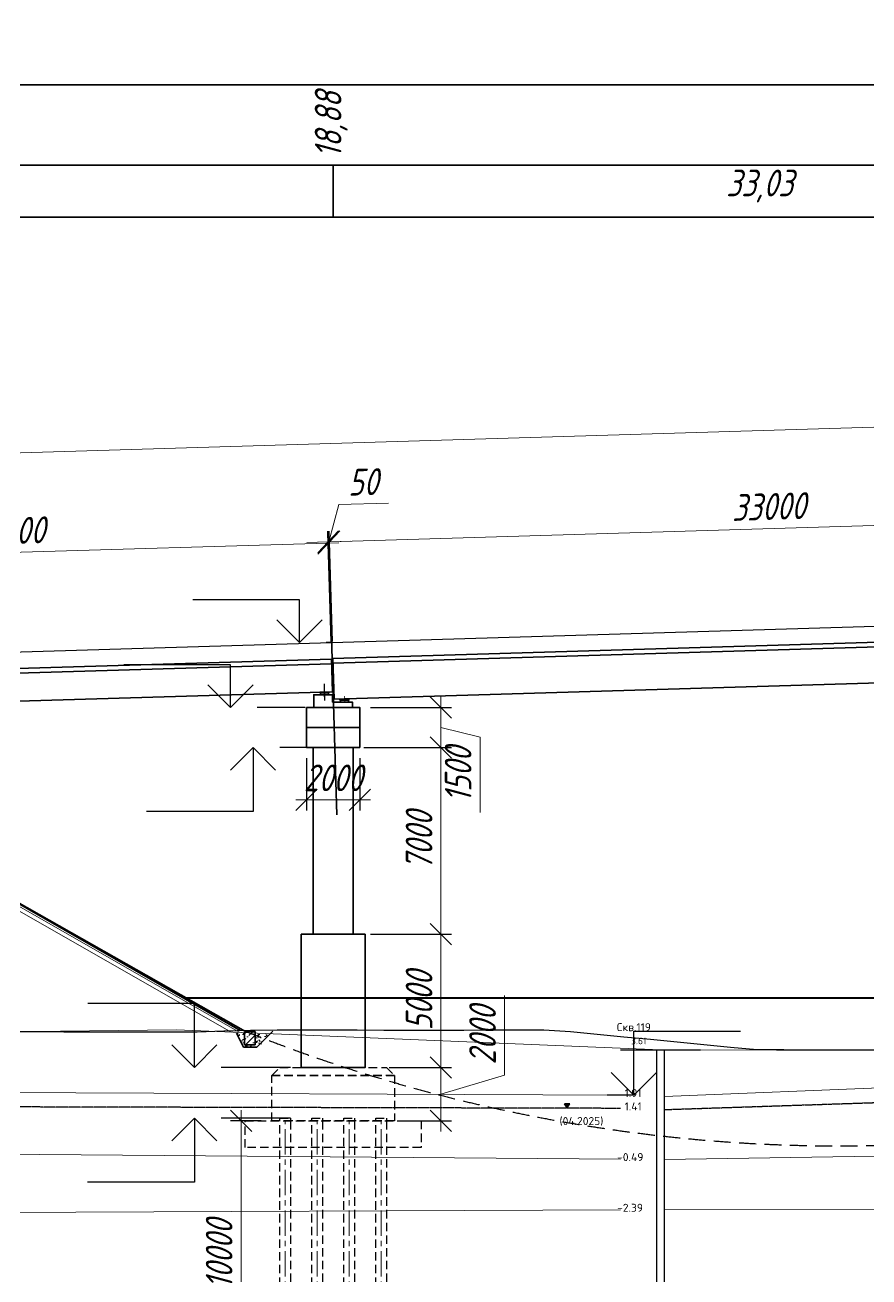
# Model space of a CAD drawing. Header units: millimetres. Extents: x 265754 to 14267433, y -6145605 to 2433772.
# Drawn here: x 6791955 to 6823598, y -4913 to 42030 of the extents above; entities that cross this region are included whole.
import ezdxf
from ezdxf import colors
from ezdxf.entities.mleader import LeaderData, LeaderLine
from ezdxf.enums import TextEntityAlignment as Align
from ezdxf.math import Vec2, Vec3

# ---------------------------------------------------------------- set-up
doc = ezdxf.new("R2018")
doc.units = ezdxf.units.MM
for name, pattern in [('ACAD_ISO10W100', [18.5, 12, -3, 0.5, -3]), ('CENTER', [50.8, 31.75, -6.35, 6.35, -6.35]), ('невидимая', [9.525, 6.35, -3.175]), ('осевая', [2, 1.25, -0.25, 0.25, -0.25])]:
    doc.linetypes.add(name, pattern=pattern)
for name, color, linetype, lineweight in [('01_Основные', 7, 'Continuous', 40), ('1-Бетон', 106, 'Continuous', 35), ('1-Оси', 1, 'CENTER', 20), ('1-Примечания', 4, 'Continuous', 25), ('1-Размеры', 1, 'Continuous', 25), ('1-Текст_3', 250, 'Continuous', 25), ('1-Штриховка', 8, 'Continuous', 9), ('ИС 6. Штриховка', 8, 'Continuous', 5), ('ИС_TXT', 4, 'Continuous', 18), ('ИС_Выноски', 3, 'Continuous', 18), ('ИС_Основная', 7, 'Continuous', 35), ('ИС_Ось', 3, 'осевая', 18), ('ИС_ПС_Med', 7, 'Continuous', 35), ('ИС_Размер', 3, 'Continuous', 18), ('ИС_ТаБл', 5, 'Continuous', 35), ('ИС_Тонкая', 3, 'Continuous', 18), ('Штриховка', 2, 'Continuous', 5)]:
    doc.layers.add(name, color=color, linetype=linetype, lineweight=lineweight)
for name, color, linetype in [('geology', 250, 'Continuous'), ('Геология', 250, 'Continuous'), ('ИС_Невидимая', 4, 'невидимая'), ('Красный профиль', 1, 'Continuous'), ('Отметки в скважинах', 7, 'Continuous'), ('Скважина', 170, 'Continuous'), ('Черный профиль', 3, 'Continuous')]:
    doc.layers.add(name, color=color, linetype=linetype)
doc.styles.add('0', font='isocpeur.ttf', dxfattribs={"width": 0.8, "oblique": 15})
doc.styles.add('ISOCPEUR', font='isocpeur.ttf', dxfattribs={"width": 0.8, "oblique": 15, "height": 2.5})
doc.styles.get("Standard").update_dxf_attribs({"font": 'arial.ttf'})
doc.styles.add('Стандарт-геология', font='romant.shx', dxfattribs={"width": 0.9, "height": 2.5})
doc.dimstyles.new('М400нов', dxfattribs={"dimscale": 400, "dimtxt": 2.5, "dimasz": 2, "dimexe": 1, "dimexo": 1, "dimgap": 0.8, "dimtad": 1, "dimdec": 0, "dimzin": 0, "dimdsep": 46, "dimtxsty": '0', "dimblk": 'OBLIQUE', "dimcen": 0.09, "dimdle": 1, "dimclrd": 256, "dimclre": 256, "dimclrt": 256, "dimadec": 4, "dimazin": 0, "dimtfac": 1, "dimtdec": 0, "dimtmove": 1, "dimatfit": 2, "dimfxl": 1, "dimtolj": 1, "dimtzin": 0, "dimlwd": -1, "dimarcsym": 0})

# ---------------------------------------------------------------- blocks, each defined once
blk = doc.blocks.new('_None')
blk = doc.blocks.new('33')
at = {"layer": '1-Бетон'}
for points in [[(33000, 1530), (33000, 0), (0, 0), (0, 1530), (33000, 1530)], [(0, 1350), (33000, 1350)]]:
    blk.add_lwpolyline(points, dxfattribs=at)
at = {"layer": 'ИС_Ось'}
for points in [[(400, -108), (400, 108)], [(32600, -108), (32600, 108)]]:
    blk.add_lwpolyline(points, dxfattribs=at)
blk = doc.blocks.new('_OBLIQUE')
at = {"color": 0, "linetype": 'ByBlock', "lineweight": -2}
blk.add_line((0.5, 0.5), (-0.5, -0.5), dxfattribs=at)
blk = doc.blocks.new('*D926')
at = {"layer": 'Defpoints', "color": 0, "linetype": 'Continuous', "transparency": 16777216}
for p in [(6929942, 30143), (6930166, 22692), (6775855, 18046)]:
    blk.add_point(p, dxfattribs=at)
at = {"layer": 'ИС_Размер', "lineweight": -2, "transparency": 16777216}
for p, q in [((6930154, 23092), (6929930, 30543)), ((6775843, 18446), (6775619, 25898))]:
    blk.add_line(p, q, dxfattribs=at)
at = {"layer": 'ИС_Размер', "transparency": 16777216}
blk.add_line((6775231, 25486), (6930342, 30155), dxfattribs=at)
at = {"layer": 'ИС_Размер', "linetype": 'Continuous', "transparency": 16777216, "xscale": 800, "yscale": 800, "zscale": 800}
for p, rotation in [((6929942, 30143), 1.724269677828712), ((6775631, 25498), 181.7242696778287)]:
    blk.add_blockref('_OBLIQUE', p, dxfattribs=dict(at, rotation=rotation))
at = {"layer": 'ИС_Размер', "linetype": 'Continuous', "transparency": 16777216, "insert": (6852762, 28640), "char_height": 1000, "attachment_point": 5, "rotation": 1.7243, "style": '0'}
blk.add_mtext('\\A1;154400', dxfattribs=at)
blk = doc.blocks.new('б24 1.23')
at = {"layer": '1-Бетон', "linetype": 'Continuous'}
for points in [[(0, 0), (6, 1230)], [(5, 1050), (24005, 940)], [(6, 1230), (24005, 1120)], [(24000, -110), (24005, 1120)], [(0, 0), (24000, -110)]]:
    blk.add_lwpolyline(points, dxfattribs=at)
at = {"layer": 'Красный профиль', "linetype": 'Continuous'}
for points in [[(301, 306), (299, -309)], [(23701, 199), (23698, -416)]]:
    blk.add_lwpolyline(points, dxfattribs=at)
blk = doc.blocks.new('*D901')
at = {"layer": 'Defpoints', "color": 0, "linetype": 'Continuous', "transparency": 16777216}
for p in [(6836353, 23647), (6836478, 19499), (6803493, 18509)]:
    blk.add_point(p, dxfattribs=at)
at = {"layer": 'ИС_Размер', "lineweight": -2, "transparency": 16777216}
for p, q in [((6836466, 19899), (6836341, 24047)), ((6803481, 18909), (6803356, 23057))]:
    blk.add_line(p, q, dxfattribs=at)
at = {"layer": 'ИС_Размер', "transparency": 16777216}
blk.add_line((6802968, 22645), (6836753, 23659), dxfattribs=at)
at = {"layer": 'ИС_Размер', "linetype": 'Continuous', "transparency": 16777216, "xscale": 800, "yscale": 800, "zscale": 800}
for p, rotation in [((6836353, 23647), 1.718358011817151), ((6803368, 22657), 181.7183580118171)]:
    blk.add_blockref('_OBLIQUE', p, dxfattribs=dict(at, rotation=rotation))
at = {"layer": 'ИС_Размер', "linetype": 'Continuous', "transparency": 16777216, "insert": (6819836, 23972), "char_height": 1000, "attachment_point": 5, "rotation": 1.7184, "style": '0'}
blk.add_mtext('\\A1;33000', dxfattribs=at)
blk = doc.blocks.new('*D907')
at = {"layer": 'Defpoints', "color": 0, "linetype": 'Continuous', "transparency": 16777216}
for p in [(6803368, 22657), (6803443, 18508), (6803493, 18509)]:
    blk.add_point(p, dxfattribs=at)
at = {"layer": 'ИС_Размер', "transparency": 16777216}
for p, q in [((6803344, 22657), (6803716, 24048)), ((6803716, 24048), (6805583, 24104)), ((6803319, 22656), (6802519, 22632)), ((6803319, 22656), (6803368, 22657)), ((6803319, 22656), (6803368, 22657)), ((6803368, 22657), (6804168, 22681))]:
    blk.add_line(p, q, dxfattribs=at)
at = {"layer": 'ИС_Размер', "lineweight": -2, "transparency": 16777216}
for p, q in [((6803431, 18908), (6803307, 23056)), ((6803481, 18909), (6803356, 23057))]:
    blk.add_line(p, q, dxfattribs=at)
at = {"layer": 'ИС_Размер', "linetype": 'Continuous', "transparency": 16777216, "xscale": 800, "yscale": 800, "zscale": 800}
for p, rotation in [((6803319, 22656), 1.71835801171178), ((6803368, 22657), 181.7183580117118)]:
    blk.add_blockref('_OBLIQUE', p, dxfattribs=dict(at, rotation=rotation))
at = {"layer": 'ИС_Размер', "linetype": 'Continuous', "transparency": 16777216, "insert": (6804625, 24896), "char_height": 1000, "attachment_point": 5, "rotation": 1.7184, "style": '0'}
blk.add_mtext('\\A1;50', dxfattribs=at)
blk = doc.blocks.new('*D908')
at = {"layer": 'Defpoints', "color": 0, "linetype": 'Continuous', "transparency": 16777216}
for p in [(6779332, 21888), (6803443, 18508), (6779454, 17796)]:
    blk.add_point(p, dxfattribs=at)
at = {"layer": 'ИС_Размер', "transparency": 16777216}
blk.add_line((6803722, 22612), (6778933, 21877), dxfattribs=at)
at = {"layer": 'ИС_Размер', "lineweight": -2, "transparency": 16777216}
for p, q in [((6803431, 18908), (6803310, 23000)), ((6779442, 18196), (6779321, 22288))]:
    blk.add_line(p, q, dxfattribs=at)
at = {"layer": 'ИС_Размер', "linetype": 'Continuous', "transparency": 16777216, "xscale": 800, "yscale": 800, "zscale": 800}
for p, rotation in [((6803322, 22600), 1.699057018737031), ((6779332, 21888), 181.6990570187371)]:
    blk.add_blockref('_OBLIQUE', p, dxfattribs=dict(at, rotation=rotation))
at = {"layer": 'ИС_Размер', "linetype": 'Continuous', "transparency": 16777216, "insert": (6791303, 23064), "char_height": 1000, "attachment_point": 5, "rotation": 1.6991, "style": '0'}
blk.add_mtext('\\A1;24000', dxfattribs=at)
blk = doc.blocks.new('*U34')
at = {"layer": 'Скважина'}
for p, q in [((-1.5, 0), (-1.5, -300)), ((1.5, -300), (1.5, 0)), ((-1.5, -300), (1.5, -300))]:
    blk.add_line(p, q, dxfattribs=at)
blk = doc.blocks.new('A$C2FC637E1')
at = {"layer": 'Штриховка'}
h = blk.add_hatch(color=5, dxfattribs=at)
h.dxf.hatch_style = 1
h.paths.add_polyline_path([(2, 1.5), (1, 1.5), (0, 1.5), (1, 0)])
at = {"layer": 'Геология', "color": 5}
for points in [[(1, 1.5), (0, 1.5)], [(1, 0), (1, 0), (0, 1.5)], [(2, 1.5), (1, 1.5)], [(1, 0), (2, 1.5)]]:
    blk.add_lwpolyline(points, dxfattribs=at)
blk = doc.blocks.new('геол пр')
at = {"layer": '1-Штриховка', "linetype": 'Continuous'}
for p, q in [((-106211, -4262), (-100778, -4197)), ((-100778, -4197), (-82629, -4942)), ((-118926, -4228), (-106211, -4262)), ((-82779, -4941), (-64481, -4991)), ((-82479, -6697), (-54244, -5551)), ((-300000, -5750), (-84129, -6642)), ((-300000, -7392), (-84129, -9042)), ((-82479, -9063), (-1500, -7800)), ((-84129, -10942), (-248747, -11639)), ((-82479, -10944), (-1500, -10800))]:
    blk.add_line(p, q, dxfattribs=at)
at = {"layer": 'Геология', "color": 18, "true_color": 0x000000}
blk.add_line((-84129, -4942), (-81129, -4942), dxfattribs=at)
at = {"layer": 'Геология', "color": 5, "linetype": 'ACAD_ISO10W100', "lineweight": 25}
for p, q in [((-82479, -7187), (-48251, -6050)), ((-84129, -7142), (-300000, -6629))]:
    blk.add_line(p, q, dxfattribs=at)
at = {"layer": 'geology', "color": 5, "xscale": 100, "yscale": 100, "zscale": 100}
blk.add_blockref('*U34', (-82629, -4942), dxfattribs=at)
at = {"layer": 'geology', "xscale": 100, "yscale": 100, "zscale": 100}
blk.add_blockref('A$C2FC637E1', (-86223, -7124), dxfattribs=at)
at = {"layer": 'geology', "color": 5, "style": 'Стандарт-геология'}
blk.add_text('(04.2025)', height=300, dxfattribs=at).set_placement((-86413, -7767))
at = {"layer": 'Отметки в скважинах', "color": 0, "style": 'Стандарт-геология'}
for s, p in [('1.91', (-83973, -6719)), ('1.41', (-83973, -7219)), ('-0.49', (-84252, -9119)), ('-2.39', (-84252, -11019))]:
    blk.add_text(s, height=300, dxfattribs=at).set_placement(p)
at = {"layer": 'Скважина', "color": 0, "style": 'Стандарт-геология'}
blk.add_text('Скв.119', height=300, dxfattribs=at).set_placement((-83625, -4247), align=Align.CENTER)
at = {"layer": 'Скважина', "color": 0, "lineweight": 13, "style": 'Стандарт-геология'}
blk.add_text('3.61', height=250, dxfattribs=at).set_placement((-83154, -4487), align=Align.TOP_RIGHT)
blk = doc.blocks.new('*U877')
at = {"layer": '1-Примечания', "linetype": 'Continuous'}
blk.add_line((0, 0), (-2.5, 0), dxfattribs=at)
for points in [[(0, 0), (0, 6), (10, 6)], [(2.12, 2.12), (0, 0), (-2.12, 2.12)]]:
    blk.add_lwpolyline(points, dxfattribs=at)
at = {"layer": '1-Текст_3', "lineweight": 30, "oblique": 15, "width": 0.8, "flags": 104}
blk.add_attdef('ВЫСОТА', text='', height=3, dxfattribs=at).set_placement((5.13, 8.17), align=Align.MIDDLE_CENTER)
blk.add_attdef('ПРИМЕЧАНИЕ', text='', height=3, dxfattribs=at).set_placement((5, 5.25), align=Align.TOP_CENTER)
blk = doc.blocks.new('*D900')
at = {"layer": 'Defpoints', "color": 0, "linetype": 'Continuous', "transparency": 16777216}
for p in [(6804504, 14940), (6804504, 7940), (6807549, 7940)]:
    blk.add_point(p, dxfattribs=at)
at = {"layer": 'ИС_Размер', "transparency": 16777216}
blk.add_line((6807549, 15340), (6807549, 7540), dxfattribs=at)
at = {"layer": 'ИС_Размер', "lineweight": -2, "transparency": 16777216}
for p, q in [((6804904, 14940), (6807949, 14940)), ((6804904, 7940), (6807949, 7940))]:
    blk.add_line(p, q, dxfattribs=at)
at = {"layer": 'ИС_Размер', "linetype": 'Continuous', "transparency": 16777216, "xscale": 800, "yscale": 800, "zscale": 800}
for p, rotation in [((6807549, 14940), 90), ((6807549, 7940), 270)]:
    blk.add_blockref('_OBLIQUE', p, dxfattribs=dict(at, rotation=rotation))
at = {"layer": 'ИС_Размер', "linetype": 'Continuous', "transparency": 16777216, "insert": (6806729, 11440), "char_height": 1000, "attachment_point": 5, "rotation": 90, "style": '0'}
blk.add_mtext('\\A1;7000', dxfattribs=at)
blk = doc.blocks.new('*U866')
at = {"layer": '1-Примечания', "linetype": 'Continuous'}
blk.add_line((0, 0), (4.5, 0), dxfattribs=at)
for points in [[(7, 0), (7, 4), (17, 4)], [(9.12, 2.12), (7, 0), (4.88, 2.12)]]:
    blk.add_lwpolyline(points, dxfattribs=at)
at = {"layer": '1-Текст_3', "lineweight": 30, "oblique": 15, "width": 0.8, "flags": 104}
blk.add_attdef('ВЫСОТА', text='', height=3, dxfattribs=at).set_placement((12.13, 6.17), align=Align.MIDDLE_CENTER)
blk.add_attdef('ПРИМЕЧАНИЕ', text='', height=3, dxfattribs=at).set_placement((12, 3.25), align=Align.TOP_CENTER)
blk = doc.blocks.new('*U867')
at = {"layer": '1-Примечания', "linetype": 'Continuous'}
blk.add_line((0, 0), (2.5, 0), dxfattribs=at)
for points in [[(7.12, -2.12), (5, 0), (2.88, -2.12)], [(5, 0), (5, -6), (15, -6)]]:
    blk.add_lwpolyline(points, dxfattribs=at)
at = {"layer": '1-Текст_3', "lineweight": 30, "oblique": 15, "width": 0.8, "flags": 104}
blk.add_attdef('ВЫСОТА', text='', height=3, dxfattribs=at).set_placement((10.13, -3.83), align=Align.MIDDLE_CENTER)
blk.add_attdef('ПРИМЕЧАНИЕ', text='', height=3, dxfattribs=at).set_placement((10, -6.75), align=Align.TOP_CENTER)
blk = doc.blocks.new('*D922')
at = {"layer": 'Defpoints', "color": 0, "linetype": 'Continuous', "transparency": 16777216}
for p in [(6805004, 7940), (6805205, 2940), (6807549, 2940)]:
    blk.add_point(p, dxfattribs=at)
at = {"layer": 'ИС_Размер', "transparency": 16777216}
blk.add_line((6807549, 8340), (6807549, 2540), dxfattribs=at)
at = {"layer": 'ИС_Размер', "lineweight": -2, "transparency": 16777216}
for p, q in [((6805404, 7940), (6807949, 7940)), ((6805605, 2940), (6807949, 2940))]:
    blk.add_line(p, q, dxfattribs=at)
at = {"layer": 'ИС_Размер', "linetype": 'Continuous', "transparency": 16777216, "xscale": 800, "yscale": 800, "zscale": 800}
for p, rotation in [((6807549, 7940), 90), ((6807549, 2940), 270)]:
    blk.add_blockref('_OBLIQUE', p, dxfattribs=dict(at, rotation=rotation))
at = {"layer": 'ИС_Размер', "linetype": 'Continuous', "transparency": 16777216, "insert": (6806729, 5440), "char_height": 1000, "attachment_point": 5, "rotation": 90, "style": '0'}
blk.add_mtext('\\A1;5000', dxfattribs=at)
blk = doc.blocks.new('*D919')
at = {"layer": 'Defpoints', "color": 0, "linetype": 'Continuous', "transparency": 16777216}
for p in [(6804504, 16440), (6804255, 14940), (6807549, 14940)]:
    blk.add_point(p, dxfattribs=at)
at = {"layer": 'ИС_Размер', "lineweight": -2, "transparency": 16777216}
for p, q in [((6804904, 16440), (6807949, 16440)), ((6804655, 14940), (6807949, 14940))]:
    blk.add_line(p, q, dxfattribs=at)
at = {"layer": 'ИС_Размер', "transparency": 16777216}
for p, q in [((6807549, 16840), (6807549, 14540)), ((6807549, 15690), (6809014, 15329)), ((6809014, 15329), (6809014, 12502))]:
    blk.add_line(p, q, dxfattribs=at)
at = {"layer": 'ИС_Размер', "linetype": 'Continuous', "transparency": 16777216, "xscale": 800, "yscale": 800, "zscale": 800}
for p, rotation in [((6807549, 16440), 90), ((6807549, 14940), 270)]:
    blk.add_blockref('_OBLIQUE', p, dxfattribs=dict(at, rotation=rotation))
at = {"layer": 'ИС_Размер', "linetype": 'Continuous', "transparency": 16777216, "insert": (6808194, 13915), "char_height": 1000, "attachment_point": 5, "rotation": 90, "style": '0'}
blk.add_mtext('\\A1;1500', dxfattribs=at)
blk = doc.blocks.new('*U852')
at = {"layer": '1-Примечания', "linetype": 'Continuous'}
blk.add_line((0, 0), (0.5, 0), dxfattribs=at)
for points in [[(3, 0), (3, 4), (13, 4)], [(5.12, 2.12), (3, 0), (0.88, 2.12)]]:
    blk.add_lwpolyline(points, dxfattribs=at)
at = {"layer": '1-Текст_3', "lineweight": 30, "oblique": 15, "width": 0.8, "flags": 104}
blk.add_attdef('ВЫСОТА', text='', height=3, dxfattribs=at).set_placement((8.13, 6.17), align=Align.MIDDLE_CENTER)
blk.add_attdef('ПРИМЕЧАНИЕ', text='', height=3, dxfattribs=at).set_placement((8, 3.25), align=Align.TOP_CENTER)
blk = doc.blocks.new('*D929')
at = {"layer": 'Defpoints', "color": 0, "linetype": 'Continuous', "transparency": 16777216}
for p in [(6805205, 2940), (6805505, 940), (6807549, 940)]:
    blk.add_point(p, dxfattribs=at)
at = {"layer": 'ИС_Размер', "transparency": 16777216}
for p, q in [((6809929, 2654), (6809929, 5642)), ((6807549, 3340), (6807549, 540)), ((6807549, 1940), (6809929, 2654))]:
    blk.add_line(p, q, dxfattribs=at)
at = {"layer": 'ИС_Размер', "lineweight": -2, "transparency": 16777216}
for p, q in [((6805605, 2940), (6807949, 2940)), ((6805905, 940), (6807949, 940))]:
    blk.add_line(p, q, dxfattribs=at)
at = {"layer": 'ИС_Размер', "linetype": 'Continuous', "transparency": 16777216, "xscale": 800, "yscale": 800, "zscale": 800}
for p, rotation in [((6807549, 2940), 90), ((6807549, 940), 270)]:
    blk.add_blockref('_OBLIQUE', p, dxfattribs=dict(at, rotation=rotation))
at = {"layer": 'ИС_Размер', "linetype": 'Continuous', "transparency": 16777216, "insert": (6809109, 4148), "char_height": 1000, "attachment_point": 5, "rotation": 90, "style": '0'}
blk.add_mtext('\\A1;2000', dxfattribs=at)
blk = doc.blocks.new('*U860')
at = {"layer": '1-Примечания', "linetype": 'Continuous'}
blk.add_line((0, 0), (-6.5, 0), dxfattribs=at)
for points in [[(-9, 0), (-9, 6), (-19, 6)], [(-11.12, 2.12), (-9, 0), (-6.88, 2.12)]]:
    blk.add_lwpolyline(points, dxfattribs=at)
at = {"layer": '1-Текст_3', "lineweight": 30, "oblique": 15, "width": 0.8, "flags": 104}
blk.add_attdef('ВЫСОТА', text='', height=3, dxfattribs=at).set_placement((-14.13, 8.17), align=Align.MIDDLE_CENTER)
blk.add_attdef('ПРИМЕЧАНИЕ', text='', height=3, dxfattribs=at).set_placement((-14, 5.25), align=Align.TOP_CENTER)
blk = doc.blocks.new('*U1453')
at = {"layer": '1-Примечания', "linetype": 'Continuous'}
blk.add_line((0, 0), (-6.5, 0), dxfattribs=at)
for points in [[(-9, 0), (-9, -6), (-19, -6)], [(-11.12, -2.12), (-9, 0), (-6.88, -2.12)]]:
    blk.add_lwpolyline(points, dxfattribs=at)
at = {"layer": '1-Текст_3', "lineweight": 30, "oblique": 15, "width": 0.8, "flags": 104}
blk.add_attdef('ВЫСОТА', text='', height=3, dxfattribs=at).set_placement((-14.13, -3.83), align=Align.MIDDLE_CENTER)
blk.add_attdef('ПРИМЕЧАНИЕ', text='', height=3, dxfattribs=at).set_placement((-14, -6.75), align=Align.TOP_CENTER)
blk = doc.blocks.new('*D1283')
at = {"layer": 'Defpoints', "color": 0, "linetype": 'Continuous', "transparency": 16777216}
for p in [(6802504, 14940), (6804504, 14940), (6804504, 12982)]:
    blk.add_point(p, dxfattribs=at)
at = {"layer": 'ИС_Размер', "lineweight": -2, "transparency": 16777216}
for p, q in [((6802504, 14540), (6802504, 12582)), ((6804504, 14540), (6804504, 12582))]:
    blk.add_line(p, q, dxfattribs=at)
at = {"layer": 'ИС_Размер', "transparency": 16777216}
blk.add_line((6802104, 12982), (6804904, 12982), dxfattribs=at)
at = {"layer": 'ИС_Размер', "linetype": 'Continuous', "transparency": 16777216, "xscale": 800, "yscale": 800, "zscale": 800, "rotation": 180}
blk.add_blockref('_OBLIQUE', (6802504, 12982), dxfattribs=at)
at = {"layer": 'ИС_Размер', "linetype": 'Continuous', "transparency": 16777216, "xscale": 800, "yscale": 800, "zscale": 800}
blk.add_blockref('_OBLIQUE', (6804504, 12982), dxfattribs=at)
at = {"layer": 'ИС_Размер', "linetype": 'Continuous', "transparency": 16777216, "insert": (6803504, 13802), "char_height": 1000, "attachment_point": 5, "style": '0'}
blk.add_mtext('\\A1;2000', dxfattribs=at)
blk = doc.blocks.new('*D1413')
at = {"layer": 'Defpoints', "color": 0, "linetype": 'Continuous', "transparency": 16777216}
for p in [(6801204, 940), (6800053, -9060), (6801804, -9060)]:
    blk.add_point(p, dxfattribs=at)
at = {"layer": 'ИС_Размер', "lineweight": -2, "transparency": 16777216}
for p, q in [((6800804, 940), (6799653, 940)), ((6801404, -9060), (6799653, -9060))]:
    blk.add_line(p, q, dxfattribs=at)
at = {"layer": 'ИС_Размер', "transparency": 16777216}
blk.add_line((6800053, 1340), (6800053, -9460), dxfattribs=at)
at = {"layer": 'ИС_Размер', "linetype": 'Continuous', "transparency": 16777216, "xscale": 800, "yscale": 800, "zscale": 800}
for p, rotation in [((6800053, 940), 90), ((6800053, -9060), 270)]:
    blk.add_blockref('_OBLIQUE', p, dxfattribs=dict(at, rotation=rotation))
at = {"layer": 'ИС_Размер', "linetype": 'Continuous', "transparency": 16777216, "insert": (6799233, -4060), "char_height": 1000, "attachment_point": 5, "rotation": 90, "style": '0'}
blk.add_mtext('\\A1;10000', dxfattribs=at)
blk = doc.blocks.new('*U1449')
at = {"layer": '1-Оси', "ltscale": 30, "transparency": 33554687}
blk.add_lwpolyline([(0, -5200), (0, 5208)], dxfattribs=at)
at = {"layer": 'ИС_Невидимая', "ltscale": 50}
for points in [[(-200, 5200), (-200, 5308), (200, 5309), (200, 5200)], [(200, 5200), (200, -4792), (30, -5192), (-30, -5192), (-200, -4792), (-200, 5200)]]:
    blk.add_lwpolyline(points, dxfattribs=at)
blk = doc.blocks.new('*U1450')
at = {"layer": '1-Бетон', "color": 0, "linetype": 'ByBlock', "lineweight": -2, "transparency": 16777216}
for p in [(0, 0), (1200, 0), (2400, 0), (3600, 0)]:
    blk.add_blockref('*U1449', p, dxfattribs=at)
blk = doc.blocks.new('мост план кальмиус')
at = {"layer": 'ИС_Выноски'}
ml = blk.add_multileader_mtext('Standard', dxfattribs=at)
ml.set_content('Ось опоры ОП2 \\PПК 70+5,09', color=256, style='ISOCPEUR')
ml.set_leader_properties(color=256, linetype='ByLayer')
ml.set_arrow_properties(name='NONE')
ml.build(insert=Vec2(0, 0))
ml.multileader.update_dxf_attribs({"text_left_attachment_type": 6, "text_right_attachment_type": 6, "dogleg_length": 0.36, "arrow_head_size": 600, "scale": 200})
ctx = ml.context
ctx.base_point, ctx.scale, ctx.char_height, ctx.arrow_head_size, ctx.landing_gap_size, ctx.plane_origin, ctx.plane_x_axis, ctx.plane_y_axis = Vec3(-49547.1, -28758.8), 200, 1200, 600, 125, Vec3(-42551.4, -9400.5), Vec3(0, 1), Vec3(-1, 0)
ctx.left_attachment, ctx.right_attachment, ctx.text_align_type = 6, 6, 1
notes = []
notes.append((ctx, [(1, (1, 1, 0), (-49547.1, -19064.7), (0, -1), 161, [(1, [(-49547.1, -16236.4)], 0, [])])]))
ctx.mtext.insert, ctx.mtext.text_direction, ctx.mtext.rotation, ctx.mtext.width, ctx.mtext.alignment, ctx.mtext.flow_direction = Vec3(-50987.1, -23992.3), Vec3(0, 1), 1.5707963, 12285.253, 2, 5
for ctx, leaders in notes:
    for number, flags, end, landing, length, lines in leaders:
        leader = LeaderData()
        leader.index, (leader.has_last_leader_line, leader.has_dogleg_vector, leader.attachment_direction) = number, flags
        leader.last_leader_point, leader.dogleg_vector, leader.dogleg_length = Vec3(end), Vec3(landing), length
        for number, points, colour, breaks in lines:
            line = LeaderLine()
            line.index, line.vertices, line.color, line.breaks = number, Vec3.list(points), colors.encode_raw_color(colour), breaks
            leader.lines.append(line)
        ctx.leaders.append(leader)

msp = doc.modelspace()

# ---------------------------------------------------------------- hatches: boundary and pattern name
at = {"layer": '1-Штриховка'}
h = msp.add_hatch(dxfattribs=at)
h.set_pattern_fill('AR-CONC', color=256, scale=2, style=0)
h.set_pattern_definition([(50, (6762526.5, -70776.08), (364.3693, -31.8782), [38.1, -419.1]), (355, (6762526.5, -70776.08), (-70.4857, 382.1133), [30.48, -335.28]), (100.451, (6762556.85, -70778.73), (293.885, 350.2334), [32.38, -356.18]), (46.1842, (6762526.5, -70674.48), (542.158, -84.0847), [57.15, -628.65]), (96.6356, (6762571.67, -70681.5), (474.8085, 494.851), [48.57, -534.27]), (351.184, (6762526.5, -70674.5), (474.8092, 494.8502), [45.72, -502.92]), (21, (6762577.3, -70699.88), (303.2298, -204.531), [38.1, -419.1]), (326, (6762577.3, -70699.88), (123.604, 368.376), [30.48, -335.28]), (71.4514, (6762602.56, -70716.92), (426.833, 163.8457), [32.38, -356.18]), (37.5, (6762526.49, -70776.08), (6.1772, 169.11008), [0, -331.216, 0, -340.36, 0, -336.55]), (7.5, (6762526.49, -70776.08), (133.63933, 200.36115), [0, -194.056, 0, -323.596, 0, -128.27]), (327.5, (6762413.2, -70776.08), (271.1812, -11.45749), [0, -127, 0, -396.24, 0, -525.78]), (317.5, (6762362.4, -70776.08), (296.25836, 50.853), [0, -165.1, 0, -263.144, 0, -373.38])])
h.paths.add_polyline_path([(6800149.344, 4340.3522), (6800223.8646, 4296.5165), (6800533.0043, 4296.5165)], flags=17)
h.paths.add_polyline_path([(6801114.0938, 4164.366), (6800583.303, 4243.1301), (6800583.303, 3796.5165), (6800183.303, 3796.5165), (6800183.303, 4227.5618), (6799759.2651, 4476.9958), (6800148.4179, 3698.6902), (6800648.4179, 3698.6902)])
at = {"layer": 'ИС 6. Штриховка'}
h = msp.add_hatch(dxfattribs=at)
h.set_pattern_fill('ANSI35', color=256, scale=50)
h.set_pattern_definition([(45, (6206639.53, -218006.95), (-224.5064, 224.5064), []), (45, (6206864.04, -218006.95), (-224.5064, 224.5064), [396.875, -79.375, 0, -79.375])])
h.paths.add_polyline_path([(6800583.303, 4296.5165), (6800223.8646, 4296.5165), (6800183.303, 4227.5618), (6800183.303, 3796.5165), (6800583.303, 3796.5165)])

# ---------------------------------------------------------------- linework, layer by layer
at = {"color": 251, "linetype": 'Continuous'}
msp.add_line((6800816.8661, 3816.0925), (6800791.3432, 3841.6155), dxfattribs=at)
at = {"layer": '01_Основные', "color": 146, "linetype": 'Continuous', "true_color": 0x105689}
msp.add_line((6882619.3845, 5539.9961), (6798025.9062, 5539.9961), dxfattribs=at)
at = {"layer": '1-Бетон'}
for p, q in [((6803327.5662, 22409.3428), (6803375.7142, 22410.7872)), ((6803327.9572, 22396.16), (6803376.1097, 22397.6046))]:
    msp.add_line(p, q, dxfattribs=at)
at = {"layer": 'ИС_Основная'}
msp.add_lwpolyline([(6800023.2509, 4334.2618), (6786699.9939, 11947.5515)], dxfattribs=at)
at = {"layer": 'ИС_ПС_Med'}
for p, q in [((6800148.4179, 3698.6902), (6799885.1928, 4225.1405)), ((6800223.8646, 4296.5165), (6800183.303, 4227.5618)), ((6800183.303, 4227.5618), (6800183.303, 3796.5165)), ((6800583.303, 4296.5165), (6800223.8646, 4296.5165)), ((6800583.303, 3796.5165), (6800583.303, 4296.5165)), ((6801248.9507, 4299.223), (6800648.4179, 3698.6902)), ((6800183.303, 3796.5165), (6800583.303, 3796.5165)), ((6800148.4179, 3698.6902), (6800648.4179, 3698.6902))]:
    msp.add_line(p, q, dxfattribs=at)
at = {"layer": 'ИС_ТаБл'}
for p, q in [((6766243.5233, 39781.6513), (6930166.0922, 39781.6513)), ((6766243.5233, 34827.2436), (6930166.0922, 34827.2436))]:
    msp.add_line(p, q, dxfattribs=at)
at = {"layer": 'ИС_ТаБл', "ltscale": 1000}
msp.add_line((6930166.0922, 36781.6513), (6766243.5233, 36781.6513), dxfattribs=at)
at = {"layer": 'ИС_ТаБл'}
msp.add_lwpolyline([(6803503.8754, 34827.2436), (6803503.8754, 36781.6513)], dxfattribs=at)
at = {"layer": 'ИС_Тонкая'}
for points in [[(6799684.5791, 4262.8857), (6786579.004, 11751.7858)], [(6799982.686, 4265.3016), (6786657.9104, 11879.4591)]]:
    msp.add_lwpolyline(points, dxfattribs=at)
at = {"layer": 'Красный профиль', "linetype": 'Continuous', "flags": 128}
msp.add_lwpolyline([(6761841.5182, 17630.0566), (6917436.7226, 22297.9127)], dxfattribs=at)
at = {"layer": 'Черный профиль', "linetype": 'Continuous', "flags": 128}
msp.add_lwpolyline([(6791408.6098, 4289.8267), (6792408.6098, 4284.81), (6793408.6098, 4279.794), (6794408.6098, 4275.3458), (6795408.6098, 4276.5517), (6796408.6098, 4278.2759), (6797408.6098, 4280.6133), (6798408.6098, 4283.6819), (6799408.6098, 4311.7031), (6800408.6098, 4342.0387), (6801408.6098, 4357.5691), (6802408.6098, 4354.0481), (6803408.6098, 4350.5618), (6804408.6098, 4347.1104), (6805408.6098, 4344.5045), (6806408.6098, 4344.3474), (6807408.6098, 4345.6227), (6808408.6098, 4346.9335), (6809408.6098, 4348.2799), (6810408.6098, 4349.6618), (6811408.6098, 4351.0792), (6812408.6098, 4290.8963), (6813408.6098, 4193.515), (6814408.6098, 4096.2441), (6815408.6098, 3998.7199), (6816408.6098, 3901.0327), (6817408.6098, 3803.3411), (6818408.6098, 3705.6445), (6819408.6098, 3613.0651), (6820408.6098, 3609.5173), (6821408.6098, 3606.2801), (6822408.6098, 3603.5412), (6823408.6098, 3600.8043), (6824408.6098, 3598.0692)], dxfattribs=at)

# ---------------------------------------------------------------- block references
at = {"linetype": 'Continuous', "rotation": 1.718358011816822}
msp.add_blockref('33', (6803539.7432, 16749.1676), dxfattribs=at)
at = {"layer": '1-Бетон'}
msp.add_blockref('мост план кальмиус', (6853073.53, -668947.9294), dxfattribs=at)
at = {"layer": '1-Бетон', "rotation": 1.961774794791721}
msp.add_blockref('б24 1.23', (6779490.9404, 16312.5451), dxfattribs=at)

# ---------------------------------------------------------------- texts
at = {"layer": 'ИС_TXT', "ltscale": 1000, "style": '0', "oblique": 15, "width": 0.8}
msp.add_text('18,88', height=1000, rotation=90, dxfattribs=at).set_placement((6803819.713, 37047.857, 0))
msp.add_text('33,03', height=1000, dxfattribs=at).set_placement((6818244.8636, 35607.4585, 0))

# ---------------------------------------------------------------- dimensions: what is measured, and where the dimension line sits
at = {"layer": 'ИС_Размер', "linetype": 'Continuous'}
for p1, p2, distance, override, picture, middle in [((6775855.0211, 18046.4611), (6930166.0948, 22691.7292), 7454.9574, {"dimrnd": 200}, '*D926', (6852761.5675, 28640.3057)), ((6803443.2975, 18507.7842), (6803492.7598, 18509.2681), 4149.9952, {"dimrnd": 10}, '*D907', (6804011.2844, 24877.6759))]:
    dim = msp.add_aligned_dim(p1=p1, p2=p2, distance=distance, dimstyle='М400нов', override=override, dxfattribs=at)
    dim.commit()
    dim.dimension.update_dxf_attribs({"geometry": picture, "text_midpoint": middle})
for p1, p2, distance, picture, middle in [((6803492.7598, 18509.2682), (6836477.9198, 19498.823), 4149.9951, '*D901', (6819836.307, 23971.8057)), ((6803443.2975, 18507.7842), (6779453.8491, 17796.1892), -4094.0114, '*D908', (6791302.8739, 23063.8377))]:
    dim = msp.add_aligned_dim(p1=p1, p2=p2, distance=distance, dimstyle='М400нов', dxfattribs=at)
    dim.commit()
    dim.dimension.update_dxf_attribs({"geometry": picture, "text_midpoint": middle})

# ---------------------------------------------------------------- next in the draw order: block references
msp.add_blockref('геол пр', (6898408.6131, 8549.9989), dxfattribs=at)

# ---------------------------------------------------------------- next in the draw order: linework, layer by layer
at = {"layer": '1-Бетон'}
for p, q in [((6803351.6402, 22410.065), (6803651.5053, 12414.5619)), ((6803179.0966, 16952.56), (6803179.0966, 16833.786))]:
    msp.add_line(p, q, dxfattribs=at)
for points in [[(6802778.833, 16440.1839), (6802778.833, 16916.2023), (6803479.0966, 16916.2023), (6803479.0966, 16640.1839)], [(6803479.0966, 16640.1839), (6804228.825, 16640.1839), (6804228.8121, 16440.1839), (6802778.833, 16440.1839), (6802778.833, 16440.1839)], [(6802503.8754, 15690.1839), (6804503.9415, 15690.1839)], [(6804254.7068, 14940.1839), (6804254.3522, 7940.1839), (6802754.3522, 7940.1839), (6802754.7068, 14940.1839)]]:
    msp.add_lwpolyline(points, dxfattribs=at)
for points in [[(6803349.3567, 16995.7807), (6803009.3567, 16995.7807), (6803009.3567, 17015.7807), (6803349.3567, 17015.7807)], [(6803329.3567, 16995.7807), (6803029.3567, 16995.7807), (6803029.3567, 16916.2023), (6803329.3567, 16916.2023)], [(6802503.8754, 16440.1839), (6804503.9415, 16440.1839), (6804503.9415, 14940.1839), (6802503.8754, 14940.1839)], [(6804099.1224, 16718.1839), (6803759.1224, 16718.1839), (6803759.1224, 16738.1839), (6804099.1224, 16738.1839)], [(6804079.1224, 16640.1839), (6803779.1224, 16640.1839), (6803779.1224, 16718.1839), (6804079.1224, 16718.1839)], [(6802304.3522, 7940.1839), (6804704.3522, 7940.1839), (6804704.437, 2940.1333), (6802304.437, 2940.1333)]]:
    msp.add_lwpolyline(points, close=True, dxfattribs=at)
at = {"layer": '1-Бетон', "color": 1}
msp.add_lwpolyline([(6780504.6883, 15744.6107), (6781004.4051, 15744.6107), (6786699.9939, 11947.5515), (6800223.8646, 4296.5165)], dxfattribs=at)
at = {"layer": 'ИС_Невидимая', "color": 146, "ltscale": 100, "true_color": 0x105689}
msp.add_lwpolyline([(6800223.8646, 4296.5165, 0.1019893017), (6824030.2912, 22), (6831714.5679, 22, 0.4378516621), (6841278.5005, 22, 0.0104573924), (6865595.7981, 261.6786, 0.3876281332), (6874335.5933, 1013.5726, 0.069403175), (6906106.4076, 8764.5837)], format="xyb", dxfattribs=at)
at = {"layer": 'ИС_Невидимая', "ltscale": 50}
for points in [[(6805804.1832, 2640.1383), (6801204.1832, 2640.129), (6801504.17, 2940.1253), (6805504.7039, 2940.1413)], [(6805804.2581, 940.1383), (6801204.2581, 940.1253), (6801204.1832, 2640.129), (6805804.1832, 2640.1383)], [(6800203.4687, 940.1057), (6806803.5551, 940.1057), (6806803.5551, -59.8943), (6800203.4687, -59.8943)]]:
    msp.add_lwpolyline(points, close=True, dxfattribs=at)

# ---------------------------------------------------------------- next in the draw order: block references
at = {"layer": '1-Бетон'}
msp.add_blockref('*U1450', (6801702.6415, -4268.3373), dxfattribs=at)
at = {"layer": '1-Размеры', "transparency": 33554687}
ref = msp.add_blockref('*U852', (6803445.923, 18878.1887), dxfattribs=dict(at, xscale=-399.9999999999999, yscale=399.9999999999999, zscale=399.9999999999999, rotation=359.999718071565))
lines = msp.add_mtext('\\W0.8000;18.88', dxfattribs={"layer": '1-Текст_3', "insert": (6800195.2764, 21345.1369), "char_height": 2.5, "attachment_point": 1, "rotation": 359.99971807, "bg_fill": 3, "box_fill_scale": 1, "bg_fill_color": 256, "bg_fill_transparency": 0})
ref.add_attrib('ВЫСОТА', '', (6800195.2764, 21345.1369)).embed_mtext(lines)
lines = msp.add_mtext('\\W0.8000;', dxfattribs={"layer": '1-Текст_3', "insert": (6800245.9294, 20178.2045), "char_height": 2.5, "attachment_point": 1, "rotation": 359.99971807, "bg_fill": 3, "box_fill_scale": 1, "bg_fill_color": 256, "bg_fill_transparency": 0})
ref.add_attrib('ПРИМЕЧАНИЕ', '', (6800245.9294, 20178.2045)).embed_mtext(lines)
ref = msp.add_blockref('*U866', (6802454.7068, 16440.1839), dxfattribs=dict(at, xscale=-399.9999999999999, yscale=399.9999999999999, zscale=399.9999999999999, rotation=359.999718071565))
lines = msp.add_mtext('\\W0.8000;16.44', dxfattribs={"layer": '1-Текст_3', "insert": (6797604.0602, 18907.14), "char_height": 2.5, "attachment_point": 1, "rotation": 359.99971807, "bg_fill": 3, "box_fill_scale": 1, "bg_fill_color": 256, "bg_fill_transparency": 0})
ref.add_attrib('ВЫСОТА', '', (6797604.0602, 18907.14)).embed_mtext(lines)
lines = msp.add_mtext('\\W0.8000;', dxfattribs={"layer": '1-Текст_3', "insert": (6797654.7132, 17740.2076), "char_height": 2.5, "attachment_point": 1, "rotation": 359.99971807, "bg_fill": 3, "box_fill_scale": 1, "bg_fill_color": 256, "bg_fill_transparency": 0})
ref.add_attrib('ПРИМЕЧАНИЕ', '', (6797654.7132, 17740.2076)).embed_mtext(lines)
ref = msp.add_blockref('*U867', (6802503.8808, 14940.0826), dxfattribs=dict(at, xscale=-399.9999999999999, yscale=399.9999999999999, zscale=399.9999999999999, rotation=359.999718071565))
lines = msp.add_mtext('\\W0.8000;14.94', dxfattribs={"layer": '1-Текст_3', "insert": (6798453.2145, 13407.0347), "char_height": 2.5, "attachment_point": 1, "rotation": 359.99971807, "bg_fill": 3, "box_fill_scale": 1, "bg_fill_color": 256, "bg_fill_transparency": 0})
ref.add_attrib('ВЫСОТА', '', (6798453.2145, 13407.0347)).embed_mtext(lines)
lines = msp.add_mtext('\\W0.8000;', dxfattribs={"layer": '1-Текст_3', "insert": (6798503.8675, 12240.1023), "char_height": 2.5, "attachment_point": 1, "rotation": 359.99971807, "bg_fill": 3, "box_fill_scale": 1, "bg_fill_color": 256, "bg_fill_transparency": 0})
ref.add_attrib('ПРИМЕЧАНИЕ', '', (6798503.8675, 12240.1023)).embed_mtext(lines)
ref = msp.add_blockref('*U860', (6801904.4249, 2940.1395), dxfattribs=dict(at, xscale=399.9999999999998, yscale=399.9999999999998, zscale=399.9999999999998, rotation=0.0002819284350356197))
lines = msp.add_mtext('\\W0.8000;2.94', dxfattribs={"layer": '1-Текст_3', "insert": (6796253.7501, 6207.0439), "char_height": 2.5, "attachment_point": 1, "rotation": 0.00028193, "bg_fill": 3, "box_fill_scale": 1, "bg_fill_color": 256, "bg_fill_transparency": 0})
ref.add_attrib('ВЫСОТА', '', (6796253.7501, 6207.0439)).embed_mtext(lines)
lines = msp.add_mtext('\\W0.8000;', dxfattribs={"layer": '1-Текст_3', "insert": (6796304.4146, 5040.112), "char_height": 2.5, "attachment_point": 1, "rotation": 0.00028193, "bg_fill": 3, "box_fill_scale": 1, "bg_fill_color": 256, "bg_fill_transparency": 0})
ref.add_attrib('ПРИМЕЧАНИЕ', '', (6796304.4146, 5040.112)).embed_mtext(lines)
ref = msp.add_blockref('*U877', (6814779.215, 1908.1888), dxfattribs=dict(at, xscale=399.9999999999999, yscale=399.9999999999999, zscale=399.9999999999999, rotation=0.0002819284350356194))
lines = msp.add_mtext('\\W0.8000;1.91', dxfattribs={"layer": '1-Текст_3', "insert": (6816829.8577, 5175.1311), "char_height": 2.5, "attachment_point": 1, "rotation": 0.00028193, "bg_fill": 3, "box_fill_scale": 1, "bg_fill_color": 256, "bg_fill_transparency": 0})
ref.add_attrib('ВЫСОТА', '', (6816829.8577, 5175.1311)).embed_mtext(lines)
lines = msp.add_mtext('\\W0.8000;', dxfattribs={"layer": '1-Текст_3', "insert": (6816779.2047, 4008.1987), "char_height": 2.5, "attachment_point": 1, "rotation": 0.00028193, "bg_fill": 3, "box_fill_scale": 1, "bg_fill_color": 256, "bg_fill_transparency": 0})
ref.add_attrib('ПРИМЕЧАНИЕ', '', (6816779.2047, 4008.1987)).embed_mtext(lines)
ref = msp.add_blockref('*U1453', (6801902.6414, 1040.1272), dxfattribs=dict(at, xscale=399.9999999999998, yscale=399.9999999999998, zscale=399.9999999999998, rotation=0.0002819284350356197))
lines = msp.add_mtext('\\W0.8000;1.04', dxfattribs={"layer": '1-Текст_3', "insert": (6796251.9902, -492.9684), "char_height": 2.5, "attachment_point": 1, "rotation": 0.00028193, "bg_fill": 3, "box_fill_scale": 1, "bg_fill_color": 256, "bg_fill_transparency": 0})
ref.add_attrib('ВЫСОТА', '', (6796251.9902, -492.9684)).embed_mtext(lines)
lines = msp.add_mtext('\\W0.8000;', dxfattribs={"layer": '1-Текст_3', "insert": (6796302.6547, -1659.9003), "char_height": 2.5, "attachment_point": 1, "rotation": 0.00028193, "bg_fill": 3, "box_fill_scale": 1, "bg_fill_color": 256, "bg_fill_transparency": 0})
ref.add_attrib('ПРИМЕЧАНИЕ', '', (6796302.6547, -1659.9003)).embed_mtext(lines)

# ---------------------------------------------------------------- next in the draw order: dimensions: what is measured, and where the dimension line sits
at = {"layer": 'ИС_Размер', "linetype": 'Continuous'}
dim = msp.add_linear_dim(base=(6807549.4107, 14940.1966), p1=(6804503.8808, 16440.1839), p2=(6804254.7068, 14940.1966), angle=90, dimstyle='М400нов', dxfattribs=at)
dim.commit()
dim.dimension.update_dxf_attribs({"geometry": '*D919', "text_midpoint": (6809014.1267, 15009.47), "dimtype": 160})
for base, p1, p2, picture, middle in [((6807549.4107, 7940.184), (6804503.8795, 14940.1839), (6804504.3737, 7940.184), '*D900', (6806729.4107, 11440.1839)), ((6807549.4107, 2940.1556), (6805003.8363, 7940.1333), (6805204.9709, 2940.1556), '*D922', (6806729.4107, 5440.1444)), ((6807549.4107, 940.1526), (6805204.9709, 2940.1556), (6805504.5251, 940.1526), '*D929', (6809109.4107, 2974.1541)), ((6800053.1268, -9059.8749), (6801204.2581, 940.1057), (6801804.17, -9059.8749), '*D1413', (6799233.1268, -4059.8846))]:
    dim = msp.add_linear_dim(base=base, p1=p1, p2=p2, angle=90, dimstyle='М400нов', dxfattribs=at)
    dim.commit()
    dim.dimension.update_dxf_attribs({"geometry": picture, "text_midpoint": middle})
dim = msp.add_linear_dim(base=(6804503.9415, 12982.4374), p1=(6802503.8754, 14940.1839), p2=(6804503.9415, 14940.1973), dimstyle='М400нов', dxfattribs=at)
dim.commit()
dim.dimension.update_dxf_attribs({"geometry": '*D1283', "text_midpoint": (6803503.9084, 12982.4374), "dimtype": 160})

# ---------------------------------------------------------------- next in the draw order: leaders
at = {"layer": 'ИС_Выноски'}
ml = msp.add_multileader_mtext('Standard', dxfattribs=at)
ml.set_content('Ось опоры ОП2 \\PПК 70+5,09', color=256, style='ISOCPEUR')
ml.set_leader_properties(color=256, linetype='ByLayer')
ml.set_arrow_properties(name='NONE')
ml.build(insert=Vec2(0, 0))
ml.multileader.update_dxf_attribs({"text_left_attachment_type": 6, "text_right_attachment_type": 6, "dogleg_length": 0.36, "arrow_head_size": 600, "scale": 200})
ctx = ml.context
ctx.base_point, ctx.scale, ctx.char_height, ctx.arrow_head_size, ctx.landing_gap_size, ctx.plane_origin, ctx.plane_x_axis, ctx.plane_y_axis = Vec3(6803526.425, -499063.6887), 200, 1200, 600, 125, Vec3(6810522.1015, -479705.4074), Vec3(0, 1), Vec3(-1, 0)
ctx.left_attachment, ctx.right_attachment, ctx.text_align_type = 6, 6, 1
notes = []
notes.append((ctx, [(1, (1, 1, 0), (6803526.425, -489369.5689), (0, -1), 161.0417, [(1, [(6803526.425, -486541.2457)], 0, [])])]))
ctx.mtext.insert, ctx.mtext.text_direction, ctx.mtext.rotation, ctx.mtext.width, ctx.mtext.alignment, ctx.mtext.flow_direction = Vec3(6802086.425, -494297.1497), Vec3(0, 1), 1.5707963268, 12285.253308, 2, 5
ml = msp.add_multileader_mtext('Standard', dxfattribs=at)
ml.set_content('Ось опоры ОП2 \\PПК 70+5,09', color=256, style='ISOCPEUR')
ml.set_leader_properties(color=256, linetype='ByLayer')
ml.set_arrow_properties(name='NONE')
ml.build(insert=Vec2(0, 0))
ml.multileader.update_dxf_attribs({"text_left_attachment_type": 6, "text_right_attachment_type": 6, "dogleg_length": 0.36, "arrow_head_size": 600, "scale": 200})
ctx = ml.context
ctx.base_point, ctx.scale, ctx.char_height, ctx.arrow_head_size, ctx.landing_gap_size, ctx.plane_origin, ctx.plane_x_axis, ctx.plane_y_axis = Vec3(6803526.425, -624888.2184), 200, 1200, 600, 125, Vec3(6810522.1015, -605529.9371), Vec3(0, 1), Vec3(-1, 0)
ctx.left_attachment, ctx.right_attachment, ctx.text_align_type = 6, 6, 1
notes.append((ctx, [(1, (1, 1, 0), (6803526.425, -615194.0986), (0, -1), 161.0417, [(1, [(6803526.425, -612365.7754)], 0, [])])]))
ctx.mtext.insert, ctx.mtext.text_direction, ctx.mtext.rotation, ctx.mtext.width, ctx.mtext.alignment, ctx.mtext.flow_direction = Vec3(6802086.425, -620121.6793), Vec3(0, 1), 1.5707963268, 12285.253308, 2, 5
for ctx, leaders in notes:
    for number, flags, end, landing, length, lines in leaders:
        leader = LeaderData()
        leader.index, (leader.has_last_leader_line, leader.has_dogleg_vector, leader.attachment_direction) = number, flags
        leader.last_leader_point, leader.dogleg_vector, leader.dogleg_length = Vec3(end), Vec3(landing), length
        for number, points, colour, breaks in lines:
            line = LeaderLine()
            line.index, line.vertices, line.color, line.breaks = number, Vec3.list(points), colors.encode_raw_color(colour), breaks
            leader.lines.append(line)
        ctx.leaders.append(leader)

doc.saveas('drawing.dxf')
